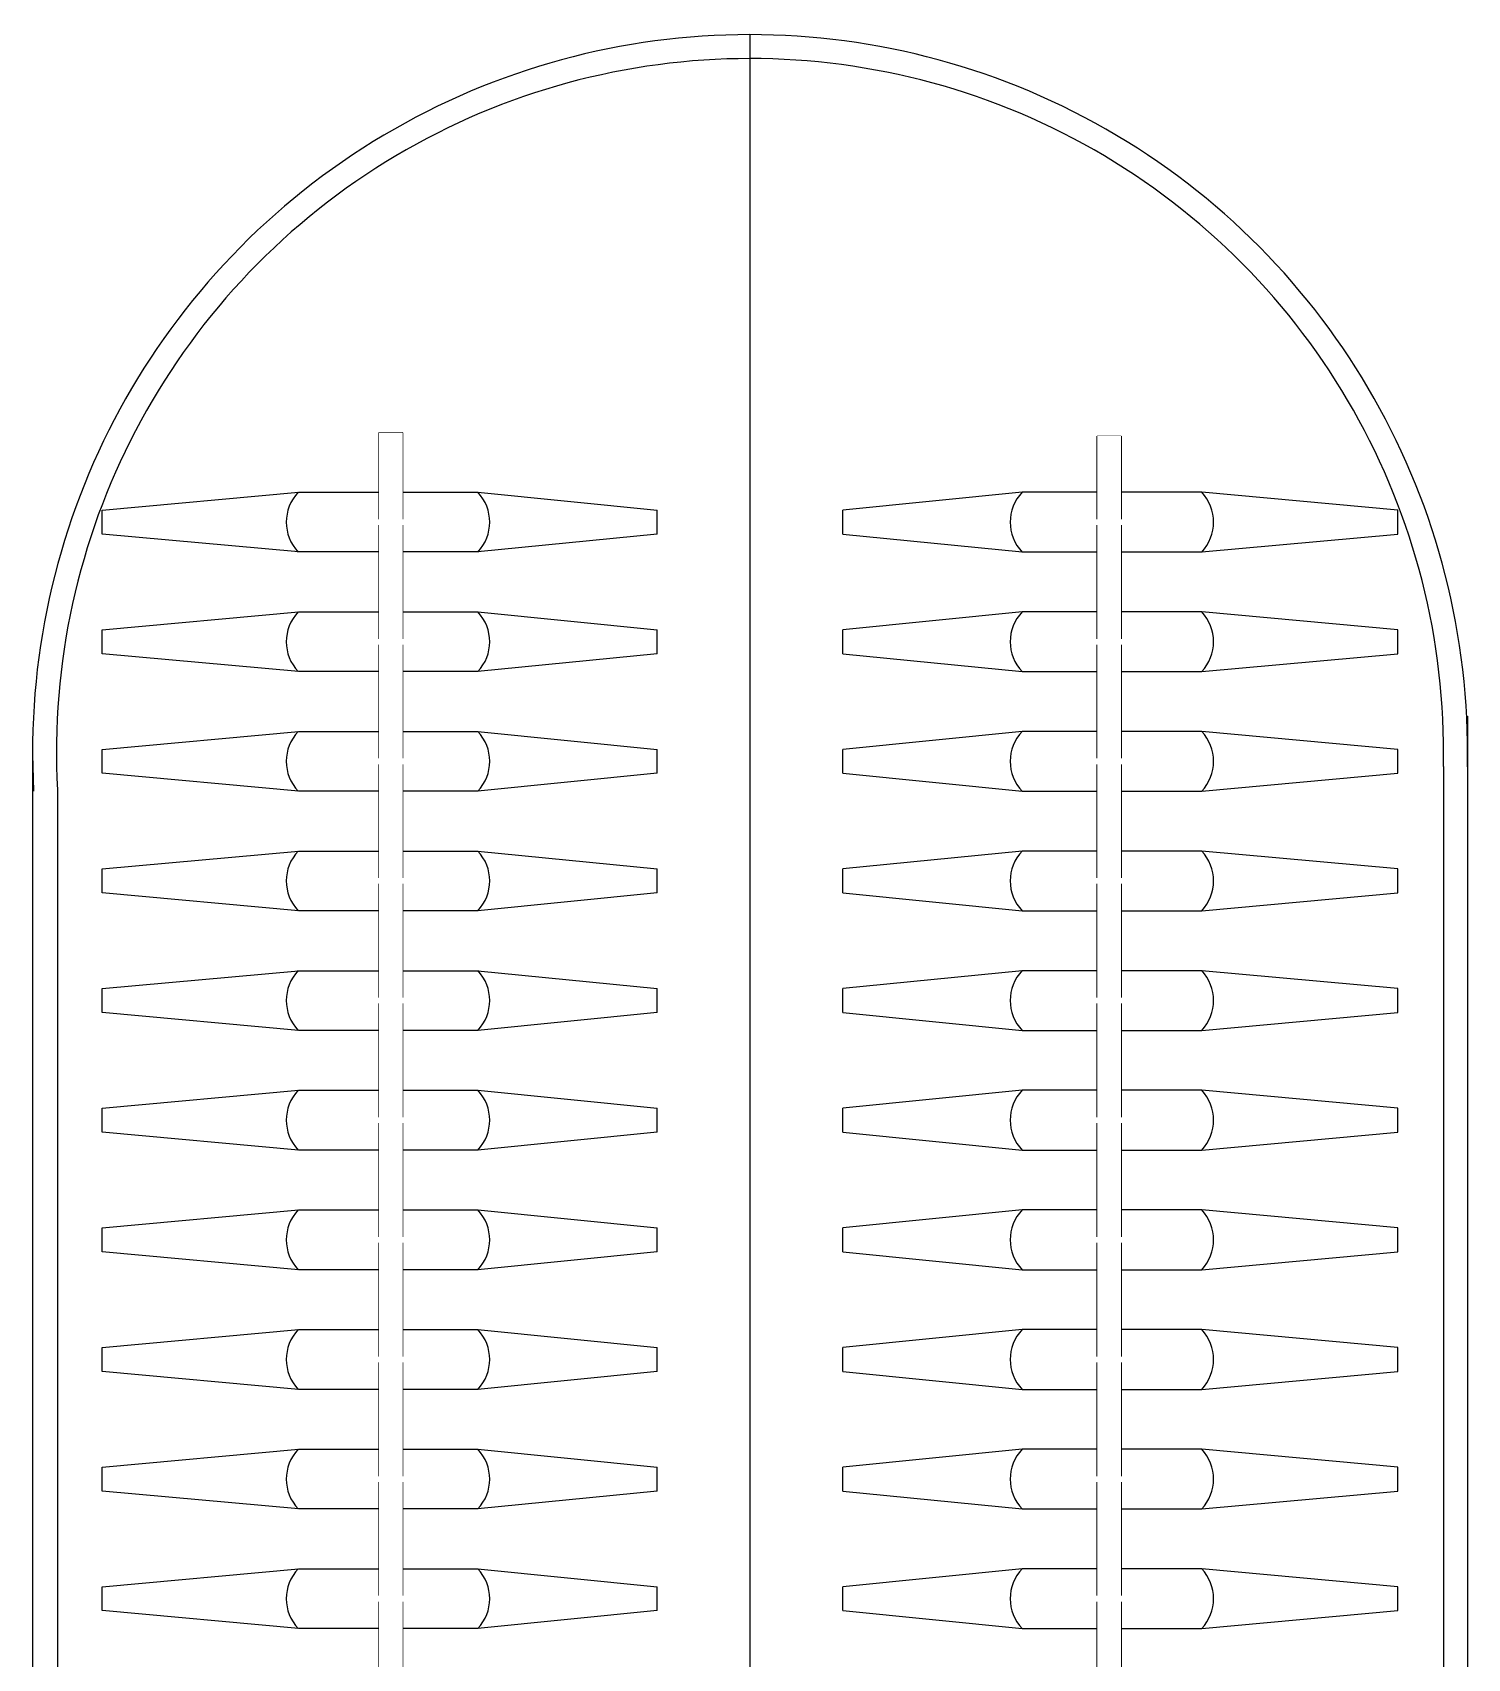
# Model space of a CAD drawing. Header units: millimetres. Extents: x -807114 to 42513, y -468455 to -61603.
# Drawn here: x 18580 to 19780, y -167737 to -166378 of the extents above; entities that cross this region are included whole.
import ezdxf

# ---------------------------------------------------------------- set-up
doc = ezdxf.new("R2010")
doc.units = ezdxf.units.MM
doc.header["$LTSCALE"] = 1000
doc.linetypes.add('DASH', pattern=[0.35, 0.25, -0.1])
doc.layers.add('建-轴', color=1, linetype='Continuous')

msp = doc.modelspace()

# ---------------------------------------------------------------- linework, layer by layer
at = {"color": 8, "ltscale": 750}
for p, q in [((19179.8, -168879.6), (19179.8, -166379.6)), ((19179.8, -168879.6), (19179.8, -166379.6)), ((19779.8, -166949.3), (19779.8, -168879.6)), ((18579.8, -166979.6), (18579.8, -168879.6)), ((19759.7, -166991.4), (19759.7, -168879.6)), ((18600.6, -167011), (18600.6, -168879.6)), ((19721.5, -167277.1), (19557.5, -167262.1)), ((19721.5, -167297.1), (19721.5, -167277.1)), ((19557.5, -167312.1), (19721.5, -167297.1)), ((19721.5, -167377.1), (19557.5, -167362.1))]:
    msp.add_line(p, q, dxfattribs=at)
at = {"color": 8}
for p, q in [((18638, -166777.1), (18802.1, -166762.1)), ((18952.1, -166762.1), (19102.1, -166777.1)), ((19407.5, -166762.1), (19257.5, -166777.1)), ((19721.5, -166777.1), (19557.5, -166762.1)), ((18638, -166797.1), (18638, -166777.1)), ((19102.1, -166797.1), (19102.1, -166777.1)), ((19257.5, -166797.1), (19257.5, -166777.1)), ((19721.5, -166797.1), (19721.5, -166777.1)), ((18802.1, -166812.1), (18638, -166797.1)), ((19102.1, -166797.1), (18952.1, -166812.1)), ((19257.5, -166797.1), (19407.5, -166812.1)), ((19557.5, -166812.1), (19721.5, -166797.1)), ((18638, -166877.1), (18802.1, -166862.1)), ((18952.1, -166862.1), (19102.1, -166877.1)), ((19407.5, -166862.1), (19257.5, -166877.1)), ((19721.5, -166877.1), (19557.5, -166862.1)), ((18638, -166897.1), (18638, -166877.1)), ((19102.1, -166897.1), (19102.1, -166877.1)), ((19257.5, -166897.1), (19257.5, -166877.1)), ((19721.5, -166897.1), (19721.5, -166877.1)), ((18802.1, -166912.1), (18638, -166897.1)), ((19102.1, -166897.1), (18952.1, -166912.1)), ((19257.5, -166897.1), (19407.5, -166912.1)), ((19557.5, -166912.1), (19721.5, -166897.1)), ((18638, -166977.1), (18802.1, -166962.1)), ((18952.1, -166962.1), (19102.1, -166977.1)), ((19407.5, -166962.1), (19257.5, -166977.1)), ((19721.5, -166977.1), (19557.5, -166962.1)), ((18638, -166997.1), (18638, -166977.1)), ((19102.1, -166997.1), (19102.1, -166977.1)), ((19257.5, -166997.1), (19257.5, -166977.1)), ((19721.5, -166997.1), (19721.5, -166977.1)), ((18802.1, -167012.1), (18638, -166997.1)), ((19102.1, -166997.1), (18952.1, -167012.1)), ((19257.5, -166997.1), (19407.5, -167012.1)), ((19557.5, -167012.1), (19721.5, -166997.1)), ((18638, -167077.1), (18802.1, -167062.1)), ((18952.1, -167062.1), (19102.1, -167077.1)), ((19407.5, -167062.1), (19257.5, -167077.1)), ((19721.5, -167077.1), (19557.5, -167062.1)), ((18638, -167097.1), (18638, -167077.1)), ((19102.1, -167097.1), (19102.1, -167077.1)), ((19257.5, -167097.1), (19257.5, -167077.1)), ((19721.5, -167097.1), (19721.5, -167077.1)), ((18802.1, -167112.1), (18638, -167097.1)), ((19102.1, -167097.1), (18952.1, -167112.1)), ((19257.5, -167097.1), (19407.5, -167112.1)), ((19557.5, -167112.1), (19721.5, -167097.1)), ((18638, -167177.1), (18802.1, -167162.1)), ((18952.1, -167162.1), (19102.1, -167177.1)), ((19407.5, -167162.1), (19257.5, -167177.1)), ((19721.5, -167177.1), (19557.5, -167162.1)), ((18638, -167197.1), (18638, -167177.1)), ((19102.1, -167197.1), (19102.1, -167177.1)), ((19257.5, -167197.1), (19257.5, -167177.1)), ((19721.5, -167197.1), (19721.5, -167177.1)), ((18802.1, -167212.1), (18638, -167197.1)), ((19102.1, -167197.1), (18952.1, -167212.1)), ((19257.5, -167197.1), (19407.5, -167212.1)), ((19557.5, -167212.1), (19721.5, -167197.1)), ((18638, -167277.1), (18802.1, -167262.1)), ((18952.1, -167262.1), (19102.1, -167277.1)), ((19407.5, -167262.1), (19257.5, -167277.1)), ((18638, -167297.1), (18638, -167277.1)), ((19102.1, -167297.1), (19102.1, -167277.1)), ((19257.5, -167297.1), (19257.5, -167277.1)), ((18802.1, -167312.1), (18638, -167297.1)), ((19102.1, -167297.1), (18952.1, -167312.1)), ((19257.5, -167297.1), (19407.5, -167312.1)), ((18638, -167377.1), (18802.1, -167362.1)), ((18952.1, -167362.1), (19102.1, -167377.1)), ((19407.5, -167362.1), (19257.5, -167377.1)), ((18638, -167397.1), (18638, -167377.1)), ((19102.1, -167397.1), (19102.1, -167377.1)), ((19257.5, -167397.1), (19257.5, -167377.1)), ((19721.5, -167397.1), (19721.5, -167377.1)), ((18802.1, -167412.1), (18638, -167397.1)), ((19102.1, -167397.1), (18952.1, -167412.1)), ((19257.5, -167397.1), (19407.5, -167412.1)), ((19557.5, -167412.1), (19721.5, -167397.1)), ((18638, -167477.1), (18802.1, -167462.1)), ((18952.1, -167462.1), (19102.1, -167477.1)), ((19407.5, -167462.1), (19257.5, -167477.1)), ((19721.5, -167477.1), (19557.5, -167462.1)), ((18638, -167497.1), (18638, -167477.1)), ((19102.1, -167497.1), (19102.1, -167477.1)), ((19257.5, -167497.1), (19257.5, -167477.1)), ((19721.5, -167497.1), (19721.5, -167477.1)), ((18802.1, -167512.1), (18638, -167497.1)), ((19102.1, -167497.1), (18952.1, -167512.1)), ((19257.5, -167497.1), (19407.5, -167512.1)), ((19557.5, -167512.1), (19721.5, -167497.1)), ((18638, -167577.1), (18802.1, -167562.1)), ((18952.1, -167562.1), (19102.1, -167577.1)), ((19407.5, -167562.1), (19257.5, -167577.1)), ((19721.5, -167577.1), (19557.5, -167562.1)), ((18638, -167597.1), (18638, -167577.1)), ((19102.1, -167597.1), (19102.1, -167577.1)), ((19257.5, -167597.1), (19257.5, -167577.1)), ((19721.5, -167597.1), (19721.5, -167577.1)), ((18802.1, -167612.1), (18638, -167597.1)), ((19102.1, -167597.1), (18952.1, -167612.1)), ((19257.5, -167597.1), (19407.5, -167612.1)), ((19557.5, -167612.1), (19721.5, -167597.1)), ((18638, -167677.1), (18802.1, -167662.1)), ((18952.1, -167662.1), (19102.1, -167677.1)), ((19407.5, -167662.1), (19257.5, -167677.1)), ((19721.5, -167677.1), (19557.5, -167662.1)), ((18638, -167697.1), (18638, -167677.1)), ((19102.1, -167697.1), (19102.1, -167677.1)), ((19257.5, -167697.1), (19257.5, -167677.1)), ((19721.5, -167697.1), (19721.5, -167677.1)), ((18802.1, -167712.1), (18638, -167697.1)), ((19102.1, -167697.1), (18952.1, -167712.1)), ((19257.5, -167697.1), (19407.5, -167712.1)), ((19557.5, -167712.1), (19721.5, -167697.1))]:
    msp.add_line(p, q, dxfattribs=at)
at = {"color": 8, "ltscale": 750}
for points in [[(18889.4, -168834.6), (18889.4, -166712.4), (18869.4, -166712.4), (18869.4, -168834.6)], [(19470.1, -168834.6), (19470.1, -166715.2), (19490.1, -166715.2), (19490.1, -168834.6)]]:
    msp.add_lwpolyline(points, close=True, dxfattribs=at)
at = {"color": 250}
for centre, start, end in [((18828.3, -166787.1), 136.3972, 223.6028), ((18925.8, -166787.1), 316.3972, 43.6028), ((19433.7, -166787.1), 136.3972, 223.6028), ((19531.2, -166787.1), 316.3972, 43.6028), ((18828.3, -166887.1), 136.3972, 223.6028), ((18925.8, -166887.1), 316.3972, 43.6028), ((19433.7, -166887.1), 136.3972, 223.6028), ((19531.2, -166887.1), 316.3972, 43.6028), ((18828.3, -166987.1), 136.3972, 223.6028), ((18925.8, -166987.1), 316.3972, 43.6028), ((19433.7, -166987.1), 136.3972, 223.6028), ((19531.2, -166987.1), 316.3972, 43.6028), ((18828.3, -167087.1), 136.3972, 223.6028), ((18925.8, -167087.1), 316.3972, 43.6028), ((19433.7, -167087.1), 136.3972, 223.6028), ((19531.2, -167087.1), 316.3972, 43.6028), ((18828.3, -167187.1), 136.3972, 223.6028), ((18925.8, -167187.1), 316.3972, 43.6028), ((19433.7, -167187.1), 136.3972, 223.6028), ((19531.2, -167187.1), 316.3972, 43.6028), ((18828.3, -167287.1), 136.3972, 223.6028), ((18925.8, -167287.1), 316.3972, 43.6028), ((19433.7, -167287.1), 136.3972, 223.6028), ((19531.2, -167287.1), 316.3972, 43.6028), ((18828.3, -167387.1), 136.3972, 223.6028), ((18925.8, -167387.1), 316.3972, 43.6028), ((19433.7, -167387.1), 136.3972, 223.6028), ((19531.2, -167387.1), 316.3972, 43.6028), ((18828.3, -167487.1), 136.3972, 223.6028), ((18925.8, -167487.1), 316.3972, 43.6028), ((19433.7, -167487.1), 136.3972, 223.6028), ((19531.2, -167487.1), 316.3972, 43.6028), ((18828.3, -167587.1), 136.3972, 223.6028), ((18925.8, -167587.1), 316.3972, 43.6028), ((19433.7, -167587.1), 136.3972, 223.6028), ((19531.2, -167587.1), 316.3972, 43.6028), ((18828.3, -167687.1), 136.3972, 223.6028), ((18925.8, -167687.1), 316.3972, 43.6028), ((19433.7, -167687.1), 136.3972, 223.6028), ((19531.2, -167687.1), 316.3972, 43.6028)]:
    msp.add_arc(centre, 36.3, start, end, dxfattribs=at)
at = {"layer": '建-轴', "linetype": 'DASH'}
msp.add_line((19179.8, -178919.6), (19179.8, -164359.6), dxfattribs=at)

# ---------------------------------------------------------------- next in the draw order: wipeouts: each hides what was drawn before it
at = {"color": 8, "ltscale": 750}
for points in [[(18889.4, -168834.6), (18889.4, -166712.4), (18869.4, -166712.4), (18869.4, -168834.6)], [(19470.1, -168834.6), (19470.1, -166715.2), (19490.1, -166715.2), (19490.1, -168834.6)]]:
    msp.add_wipeout(points, dxfattribs=at)

# ---------------------------------------------------------------- next in the draw order: linework, layer by layer
at = {"color": 8}
for p, q in [((18802.1, -166762.1), (18869.4, -166762.1)), ((18889.4, -166762.1), (18952.1, -166762.1)), ((19470.1, -166762.1), (19407.5, -166762.1)), ((19557.5, -166762.1), (19490.1, -166762.1)), ((18869.4, -166812.1), (18802.1, -166812.1)), ((18952.1, -166812.1), (18889.4, -166812.1)), ((19407.5, -166812.1), (19470.1, -166812.1)), ((19490.1, -166812.1), (19557.5, -166812.1)), ((18802.1, -166862.1), (18869.4, -166862.1)), ((18889.4, -166862.1), (18952.1, -166862.1)), ((19470.1, -166862.1), (19407.5, -166862.1)), ((19557.5, -166862.1), (19490.1, -166862.1)), ((18869.4, -166912.1), (18802.1, -166912.1)), ((18952.1, -166912.1), (18889.4, -166912.1)), ((19407.5, -166912.1), (19470.1, -166912.1)), ((19490.1, -166912.1), (19557.5, -166912.1)), ((18802.1, -166962.1), (18869.4, -166962.1)), ((18889.4, -166962.1), (18952.1, -166962.1)), ((19470.1, -166962.1), (19407.5, -166962.1)), ((19557.5, -166962.1), (19490.1, -166962.1)), ((18869.4, -167012.1), (18802.1, -167012.1)), ((18952.1, -167012.1), (18889.4, -167012.1)), ((19407.5, -167012.1), (19470.1, -167012.1)), ((19490.1, -167012.1), (19557.5, -167012.1)), ((18802.1, -167062.1), (18869.4, -167062.1)), ((18889.4, -167062.1), (18952.1, -167062.1)), ((19470.1, -167062.1), (19407.5, -167062.1)), ((19557.5, -167062.1), (19490.1, -167062.1)), ((18869.4, -167112.1), (18802.1, -167112.1)), ((18952.1, -167112.1), (18889.4, -167112.1)), ((19407.5, -167112.1), (19470.1, -167112.1)), ((19490.1, -167112.1), (19557.5, -167112.1)), ((18802.1, -167162.1), (18869.4, -167162.1)), ((18889.4, -167162.1), (18952.1, -167162.1)), ((19470.1, -167162.1), (19407.5, -167162.1)), ((19557.5, -167162.1), (19490.1, -167162.1)), ((18869.4, -167212.1), (18802.1, -167212.1)), ((18952.1, -167212.1), (18889.4, -167212.1)), ((19407.5, -167212.1), (19470.1, -167212.1)), ((19490.1, -167212.1), (19557.5, -167212.1)), ((18802.1, -167262.1), (18869.4, -167262.1)), ((18889.4, -167262.1), (18952.1, -167262.1)), ((19470.1, -167262.1), (19407.5, -167262.1)), ((19557.5, -167262.1), (19490.1, -167262.1)), ((18869.4, -167312.1), (18802.1, -167312.1)), ((18952.1, -167312.1), (18889.4, -167312.1)), ((19407.5, -167312.1), (19470.1, -167312.1)), ((19490.1, -167312.1), (19557.5, -167312.1)), ((18802.1, -167362.1), (18869.4, -167362.1)), ((18889.4, -167362.1), (18952.1, -167362.1)), ((19470.1, -167362.1), (19407.5, -167362.1)), ((19557.5, -167362.1), (19490.1, -167362.1)), ((18869.4, -167412.1), (18802.1, -167412.1)), ((18952.1, -167412.1), (18889.4, -167412.1)), ((19407.5, -167412.1), (19470.1, -167412.1)), ((19490.1, -167412.1), (19557.5, -167412.1)), ((18802.1, -167462.1), (18869.4, -167462.1)), ((18889.4, -167462.1), (18952.1, -167462.1)), ((19470.1, -167462.1), (19407.5, -167462.1)), ((19557.5, -167462.1), (19490.1, -167462.1)), ((18869.4, -167512.1), (18802.1, -167512.1)), ((18952.1, -167512.1), (18889.4, -167512.1)), ((19407.5, -167512.1), (19470.1, -167512.1)), ((19490.1, -167512.1), (19557.5, -167512.1)), ((18802.1, -167562.1), (18869.4, -167562.1)), ((18889.4, -167562.1), (18952.1, -167562.1)), ((19470.1, -167562.1), (19407.5, -167562.1)), ((19557.5, -167562.1), (19490.1, -167562.1)), ((18869.4, -167612.1), (18802.1, -167612.1)), ((18952.1, -167612.1), (18889.4, -167612.1)), ((19407.5, -167612.1), (19470.1, -167612.1)), ((19490.1, -167612.1), (19557.5, -167612.1)), ((18802.1, -167662.1), (18869.4, -167662.1)), ((18889.4, -167662.1), (18952.1, -167662.1)), ((19470.1, -167662.1), (19407.5, -167662.1)), ((19557.5, -167662.1), (19490.1, -167662.1)), ((18869.4, -167712.1), (18802.1, -167712.1)), ((18952.1, -167712.1), (18889.4, -167712.1)), ((19407.5, -167712.1), (19470.1, -167712.1)), ((19490.1, -167712.1), (19557.5, -167712.1))]:
    msp.add_line(p, q, dxfattribs=at)

# ---------------------------------------------------------------- next in the draw order: wipeouts: each hides what was drawn before it
at = {"color": 8, "ltscale": 750}
for points in [[(18889.6, -166789.5), (18893.1, -166789.5), (18893.8, -166789.3), (18894.1, -166789.1), (18894.4, -166788.9), (18894.7, -166788.5), (18894.9, -166788.2), (18895, -166787.9), (18895.1, -166787.5), (18895.2, -166787.2), (18895.1, -166786.9), (18895.1, -166786.5), (18895, -166786.2), (18894.9, -166785.9), (18894.7, -166785.7), (18894.5, -166785.4), (18894.3, -166785.2), (18894, -166785), (18893.6, -166784.8), (18893.3, -166784.7), (18893.2, -166784.7), (18865.7, -166784.7), (18865.5, -166784.7), (18865.4, -166784.7), (18865.2, -166784.8), (18865.1, -166784.9), (18864.9, -166785), (18864.8, -166785.1), (18864.6, -166785.2), (18864.5, -166785.3), (18864.3, -166785.5), (18864.2, -166785.6), (18864, -166785.9), (18863.9, -166786.2), (18863.8, -166786.3), (18863.8, -166786.5), (18863.7, -166786.6), (18863.7, -166786.9), (18863.7, -166787.2), (18863.7, -166787.3), (18863.7, -166787.5), (18863.8, -166787.7), (18863.8, -166787.8), (18863.9, -166788), (18863.9, -166788.1), (18864, -166788.3), (18864.1, -166788.4), (18864.2, -166788.6), (18864.3, -166788.7), (18864.4, -166788.8), (18864.5, -166788.9), (18864.6, -166789), (18864.8, -166789.1), (18865, -166789.2), (18865.1, -166789.3), (18865.2, -166789.3), (18865.4, -166789.4), (18865.5, -166789.5), (18865.7, -166789.5), (18865.9, -166789.5)], [(19470, -166789.5), (19466.5, -166789.5), (19465.8, -166789.3), (19465.5, -166789.1), (19465.2, -166788.9), (19464.9, -166788.5), (19464.7, -166788.2), (19464.5, -166787.9), (19464.4, -166787.5), (19464.4, -166787.2), (19464.4, -166786.9), (19464.5, -166786.5), (19464.5, -166786.2), (19464.7, -166785.9), (19464.9, -166785.7), (19465.1, -166785.4), (19465.2, -166785.2), (19465.6, -166785), (19465.9, -166784.8), (19466.3, -166784.7), (19466.4, -166784.7), (19493.9, -166784.7), (19494, -166784.7), (19494.1, -166784.7), (19494.4, -166784.8), (19494.5, -166784.9), (19494.6, -166785), (19494.8, -166785.1), (19495, -166785.2), (19495.1, -166785.3), (19495.2, -166785.5), (19495.4, -166785.6), (19495.5, -166785.9), (19495.6, -166786.2), (19495.7, -166786.3), (19495.8, -166786.5), (19495.8, -166786.6), (19495.8, -166786.9), (19495.8, -166787.2), (19495.8, -166787.3), (19495.8, -166787.5), (19495.8, -166787.7), (19495.7, -166787.8), (19495.7, -166788), (19495.6, -166788.1), (19495.5, -166788.3), (19495.4, -166788.4), (19495.4, -166788.6), (19495.3, -166788.7), (19495.2, -166788.8), (19495, -166788.9), (19494.9, -166789), (19494.8, -166789.1), (19494.6, -166789.2), (19494.5, -166789.3), (19494.4, -166789.3), (19494.2, -166789.4), (19494, -166789.5), (19493.8, -166789.5), (19493.6, -166789.5)], [(18889.6, -166889.5), (18893.1, -166889.5), (18893.8, -166889.3), (18894.1, -166889.1), (18894.4, -166888.9), (18894.7, -166888.5), (18894.9, -166888.2), (18895, -166887.9), (18895.1, -166887.5), (18895.2, -166887.2), (18895.1, -166886.9), (18895.1, -166886.5), (18895, -166886.2), (18894.9, -166885.9), (18894.7, -166885.7), (18894.5, -166885.4), (18894.3, -166885.2), (18894, -166885), (18893.6, -166884.8), (18893.3, -166884.7), (18893.2, -166884.7), (18865.7, -166884.7), (18865.5, -166884.7), (18865.4, -166884.7), (18865.2, -166884.8), (18865.1, -166884.9), (18864.9, -166885), (18864.8, -166885.1), (18864.6, -166885.2), (18864.5, -166885.3), (18864.3, -166885.5), (18864.2, -166885.6), (18864, -166885.9), (18863.9, -166886.2), (18863.8, -166886.3), (18863.8, -166886.5), (18863.7, -166886.6), (18863.7, -166886.9), (18863.7, -166887.2), (18863.7, -166887.3), (18863.7, -166887.5), (18863.8, -166887.7), (18863.8, -166887.8), (18863.9, -166888), (18863.9, -166888.1), (18864, -166888.3), (18864.1, -166888.4), (18864.2, -166888.6), (18864.3, -166888.7), (18864.4, -166888.8), (18864.5, -166888.9), (18864.6, -166889), (18864.8, -166889.1), (18865, -166889.2), (18865.1, -166889.3), (18865.2, -166889.3), (18865.4, -166889.4), (18865.5, -166889.5), (18865.7, -166889.5), (18865.9, -166889.5)], [(19470, -166889.5), (19466.5, -166889.5), (19465.8, -166889.3), (19465.5, -166889.1), (19465.2, -166888.9), (19464.9, -166888.5), (19464.7, -166888.2), (19464.5, -166887.9), (19464.4, -166887.5), (19464.4, -166887.2), (19464.4, -166886.9), (19464.5, -166886.5), (19464.5, -166886.2), (19464.7, -166885.9), (19464.9, -166885.7), (19465.1, -166885.4), (19465.2, -166885.2), (19465.6, -166885), (19465.9, -166884.8), (19466.3, -166884.7), (19466.4, -166884.7), (19493.9, -166884.7), (19494, -166884.7), (19494.1, -166884.7), (19494.4, -166884.8), (19494.5, -166884.9), (19494.6, -166885), (19494.8, -166885.1), (19495, -166885.2), (19495.1, -166885.3), (19495.2, -166885.5), (19495.4, -166885.6), (19495.5, -166885.9), (19495.6, -166886.2), (19495.7, -166886.3), (19495.8, -166886.5), (19495.8, -166886.6), (19495.8, -166886.9), (19495.8, -166887.2), (19495.8, -166887.3), (19495.8, -166887.5), (19495.8, -166887.7), (19495.7, -166887.8), (19495.7, -166888), (19495.6, -166888.1), (19495.5, -166888.3), (19495.4, -166888.4), (19495.4, -166888.6), (19495.3, -166888.7), (19495.2, -166888.8), (19495, -166888.9), (19494.9, -166889), (19494.8, -166889.1), (19494.6, -166889.2), (19494.5, -166889.3), (19494.4, -166889.3), (19494.2, -166889.4), (19494, -166889.5), (19493.8, -166889.5), (19493.6, -166889.5)], [(18889.6, -166989.5), (18893.1, -166989.5), (18893.8, -166989.3), (18894.1, -166989.1), (18894.4, -166988.9), (18894.7, -166988.5), (18894.9, -166988.2), (18895, -166987.9), (18895.1, -166987.5), (18895.2, -166987.2), (18895.1, -166986.9), (18895.1, -166986.5), (18895, -166986.2), (18894.9, -166985.9), (18894.7, -166985.7), (18894.5, -166985.4), (18894.3, -166985.2), (18894, -166985), (18893.6, -166984.8), (18893.3, -166984.7), (18893.2, -166984.7), (18865.7, -166984.7), (18865.5, -166984.7), (18865.4, -166984.7), (18865.2, -166984.8), (18865.1, -166984.9), (18864.9, -166985), (18864.8, -166985.1), (18864.6, -166985.2), (18864.5, -166985.3), (18864.3, -166985.5), (18864.2, -166985.6), (18864, -166985.9), (18863.9, -166986.2), (18863.8, -166986.3), (18863.8, -166986.5), (18863.7, -166986.6), (18863.7, -166986.9), (18863.7, -166987.2), (18863.7, -166987.3), (18863.7, -166987.5), (18863.8, -166987.7), (18863.8, -166987.8), (18863.9, -166988), (18863.9, -166988.1), (18864, -166988.3), (18864.1, -166988.4), (18864.2, -166988.6), (18864.3, -166988.7), (18864.4, -166988.8), (18864.5, -166988.9), (18864.6, -166989), (18864.8, -166989.1), (18865, -166989.2), (18865.1, -166989.3), (18865.2, -166989.3), (18865.4, -166989.4), (18865.5, -166989.5), (18865.7, -166989.5), (18865.9, -166989.5)], [(19470, -166989.5), (19466.5, -166989.5), (19465.8, -166989.3), (19465.5, -166989.1), (19465.2, -166988.9), (19464.9, -166988.5), (19464.7, -166988.2), (19464.5, -166987.9), (19464.4, -166987.5), (19464.4, -166987.2), (19464.4, -166986.9), (19464.5, -166986.5), (19464.5, -166986.2), (19464.7, -166985.9), (19464.9, -166985.7), (19465.1, -166985.4), (19465.2, -166985.2), (19465.6, -166985), (19465.9, -166984.8), (19466.3, -166984.7), (19466.4, -166984.7), (19493.9, -166984.7), (19494, -166984.7), (19494.1, -166984.7), (19494.4, -166984.8), (19494.5, -166984.9), (19494.6, -166985), (19494.8, -166985.1), (19495, -166985.2), (19495.1, -166985.3), (19495.2, -166985.5), (19495.4, -166985.6), (19495.5, -166985.9), (19495.6, -166986.2), (19495.7, -166986.3), (19495.8, -166986.5), (19495.8, -166986.6), (19495.8, -166986.9), (19495.8, -166987.2), (19495.8, -166987.3), (19495.8, -166987.5), (19495.8, -166987.7), (19495.7, -166987.8), (19495.7, -166988), (19495.6, -166988.1), (19495.5, -166988.3), (19495.4, -166988.4), (19495.4, -166988.6), (19495.3, -166988.7), (19495.2, -166988.8), (19495, -166988.9), (19494.9, -166989), (19494.8, -166989.1), (19494.6, -166989.2), (19494.5, -166989.3), (19494.4, -166989.3), (19494.2, -166989.4), (19494, -166989.5), (19493.8, -166989.5), (19493.6, -166989.5)], [(18889.6, -167089.5), (18893.1, -167089.5), (18893.8, -167089.3), (18894.1, -167089.1), (18894.4, -167088.9), (18894.7, -167088.5), (18894.9, -167088.2), (18895, -167087.9), (18895.1, -167087.5), (18895.2, -167087.2), (18895.1, -167086.9), (18895.1, -167086.5), (18895, -167086.2), (18894.9, -167085.9), (18894.7, -167085.7), (18894.5, -167085.4), (18894.3, -167085.2), (18894, -167085), (18893.6, -167084.8), (18893.3, -167084.7), (18893.2, -167084.7), (18865.7, -167084.7), (18865.5, -167084.7), (18865.4, -167084.7), (18865.2, -167084.8), (18865.1, -167084.9), (18864.9, -167085), (18864.8, -167085.1), (18864.6, -167085.2), (18864.5, -167085.3), (18864.3, -167085.5), (18864.2, -167085.6), (18864, -167085.9), (18863.9, -167086.2), (18863.8, -167086.3), (18863.8, -167086.5), (18863.7, -167086.6), (18863.7, -167086.9), (18863.7, -167087.2), (18863.7, -167087.3), (18863.7, -167087.5), (18863.8, -167087.7), (18863.8, -167087.8), (18863.9, -167088), (18863.9, -167088.1), (18864, -167088.3), (18864.1, -167088.4), (18864.2, -167088.6), (18864.3, -167088.7), (18864.4, -167088.8), (18864.5, -167088.9), (18864.6, -167089), (18864.8, -167089.1), (18865, -167089.2), (18865.1, -167089.3), (18865.2, -167089.3), (18865.4, -167089.4), (18865.5, -167089.5), (18865.7, -167089.5), (18865.9, -167089.5)], [(19470, -167089.5), (19466.5, -167089.5), (19465.8, -167089.3), (19465.5, -167089.1), (19465.2, -167088.9), (19464.9, -167088.5), (19464.7, -167088.2), (19464.5, -167087.9), (19464.4, -167087.5), (19464.4, -167087.2), (19464.4, -167086.9), (19464.5, -167086.5), (19464.5, -167086.2), (19464.7, -167085.9), (19464.9, -167085.7), (19465.1, -167085.4), (19465.2, -167085.2), (19465.6, -167085), (19465.9, -167084.8), (19466.3, -167084.7), (19466.4, -167084.7), (19493.9, -167084.7), (19494, -167084.7), (19494.1, -167084.7), (19494.4, -167084.8), (19494.5, -167084.9), (19494.6, -167085), (19494.8, -167085.1), (19495, -167085.2), (19495.1, -167085.3), (19495.2, -167085.5), (19495.4, -167085.6), (19495.5, -167085.9), (19495.6, -167086.2), (19495.7, -167086.3), (19495.8, -167086.5), (19495.8, -167086.6), (19495.8, -167086.9), (19495.8, -167087.2), (19495.8, -167087.3), (19495.8, -167087.5), (19495.8, -167087.7), (19495.7, -167087.8), (19495.7, -167088), (19495.6, -167088.1), (19495.5, -167088.3), (19495.4, -167088.4), (19495.4, -167088.6), (19495.3, -167088.7), (19495.2, -167088.8), (19495, -167088.9), (19494.9, -167089), (19494.8, -167089.1), (19494.6, -167089.2), (19494.5, -167089.3), (19494.4, -167089.3), (19494.2, -167089.4), (19494, -167089.5), (19493.8, -167089.5), (19493.6, -167089.5)], [(18889.6, -167189.5), (18893.1, -167189.5), (18893.8, -167189.3), (18894.1, -167189.1), (18894.4, -167188.9), (18894.7, -167188.5), (18894.9, -167188.2), (18895, -167187.9), (18895.1, -167187.5), (18895.2, -167187.2), (18895.1, -167186.9), (18895.1, -167186.5), (18895, -167186.2), (18894.9, -167185.9), (18894.7, -167185.7), (18894.5, -167185.4), (18894.3, -167185.2), (18894, -167185), (18893.6, -167184.8), (18893.3, -167184.7), (18893.2, -167184.7), (18865.7, -167184.7), (18865.5, -167184.7), (18865.4, -167184.7), (18865.2, -167184.8), (18865.1, -167184.9), (18864.9, -167185), (18864.8, -167185.1), (18864.6, -167185.2), (18864.5, -167185.3), (18864.3, -167185.5), (18864.2, -167185.6), (18864, -167185.9), (18863.9, -167186.2), (18863.8, -167186.3), (18863.8, -167186.5), (18863.7, -167186.6), (18863.7, -167186.9), (18863.7, -167187.2), (18863.7, -167187.3), (18863.7, -167187.5), (18863.8, -167187.7), (18863.8, -167187.8), (18863.9, -167188), (18863.9, -167188.1), (18864, -167188.3), (18864.1, -167188.4), (18864.2, -167188.6), (18864.3, -167188.7), (18864.4, -167188.8), (18864.5, -167188.9), (18864.6, -167189), (18864.8, -167189.1), (18865, -167189.2), (18865.1, -167189.3), (18865.2, -167189.3), (18865.4, -167189.4), (18865.5, -167189.5), (18865.7, -167189.5), (18865.9, -167189.5)], [(19470, -167189.5), (19466.5, -167189.5), (19465.8, -167189.3), (19465.5, -167189.1), (19465.2, -167188.9), (19464.9, -167188.5), (19464.7, -167188.2), (19464.5, -167187.9), (19464.4, -167187.5), (19464.4, -167187.2), (19464.4, -167186.9), (19464.5, -167186.5), (19464.5, -167186.2), (19464.7, -167185.9), (19464.9, -167185.7), (19465.1, -167185.4), (19465.2, -167185.2), (19465.6, -167185), (19465.9, -167184.8), (19466.3, -167184.7), (19466.4, -167184.7), (19493.9, -167184.7), (19494, -167184.7), (19494.1, -167184.7), (19494.4, -167184.8), (19494.5, -167184.9), (19494.6, -167185), (19494.8, -167185.1), (19495, -167185.2), (19495.1, -167185.3), (19495.2, -167185.5), (19495.4, -167185.6), (19495.5, -167185.9), (19495.6, -167186.2), (19495.7, -167186.3), (19495.8, -167186.5), (19495.8, -167186.6), (19495.8, -167186.9), (19495.8, -167187.2), (19495.8, -167187.3), (19495.8, -167187.5), (19495.8, -167187.7), (19495.7, -167187.8), (19495.7, -167188), (19495.6, -167188.1), (19495.5, -167188.3), (19495.4, -167188.4), (19495.4, -167188.6), (19495.3, -167188.7), (19495.2, -167188.8), (19495, -167188.9), (19494.9, -167189), (19494.8, -167189.1), (19494.6, -167189.2), (19494.5, -167189.3), (19494.4, -167189.3), (19494.2, -167189.4), (19494, -167189.5), (19493.8, -167189.5), (19493.6, -167189.5)], [(18889.6, -167289.5), (18893.1, -167289.5), (18893.8, -167289.3), (18894.1, -167289.1), (18894.4, -167288.9), (18894.7, -167288.5), (18894.9, -167288.2), (18895, -167287.9), (18895.1, -167287.5), (18895.2, -167287.2), (18895.1, -167286.9), (18895.1, -167286.5), (18895, -167286.2), (18894.9, -167285.9), (18894.7, -167285.7), (18894.5, -167285.4), (18894.3, -167285.2), (18894, -167285), (18893.6, -167284.8), (18893.3, -167284.7), (18893.2, -167284.7), (18865.7, -167284.7), (18865.5, -167284.7), (18865.4, -167284.7), (18865.2, -167284.8), (18865.1, -167284.9), (18864.9, -167285), (18864.8, -167285.1), (18864.6, -167285.2), (18864.5, -167285.3), (18864.3, -167285.5), (18864.2, -167285.6), (18864, -167285.9), (18863.9, -167286.2), (18863.8, -167286.3), (18863.8, -167286.5), (18863.7, -167286.6), (18863.7, -167286.9), (18863.7, -167287.2), (18863.7, -167287.3), (18863.7, -167287.5), (18863.8, -167287.7), (18863.8, -167287.8), (18863.9, -167288), (18863.9, -167288.1), (18864, -167288.3), (18864.1, -167288.4), (18864.2, -167288.6), (18864.3, -167288.7), (18864.4, -167288.8), (18864.5, -167288.9), (18864.6, -167289), (18864.8, -167289.1), (18865, -167289.2), (18865.1, -167289.3), (18865.2, -167289.3), (18865.4, -167289.4), (18865.5, -167289.5), (18865.7, -167289.5), (18865.9, -167289.5)], [(19470, -167289.5), (19466.5, -167289.5), (19465.8, -167289.3), (19465.5, -167289.1), (19465.2, -167288.9), (19464.9, -167288.5), (19464.7, -167288.2), (19464.5, -167287.9), (19464.4, -167287.5), (19464.4, -167287.2), (19464.4, -167286.9), (19464.5, -167286.5), (19464.5, -167286.2), (19464.7, -167285.9), (19464.9, -167285.7), (19465.1, -167285.4), (19465.2, -167285.2), (19465.6, -167285), (19465.9, -167284.8), (19466.3, -167284.7), (19466.4, -167284.7), (19493.9, -167284.7), (19494, -167284.7), (19494.1, -167284.7), (19494.4, -167284.8), (19494.5, -167284.9), (19494.6, -167285), (19494.8, -167285.1), (19495, -167285.2), (19495.1, -167285.3), (19495.2, -167285.5), (19495.4, -167285.6), (19495.5, -167285.9), (19495.6, -167286.2), (19495.7, -167286.3), (19495.8, -167286.5), (19495.8, -167286.6), (19495.8, -167286.9), (19495.8, -167287.2), (19495.8, -167287.3), (19495.8, -167287.5), (19495.8, -167287.7), (19495.7, -167287.8), (19495.7, -167288), (19495.6, -167288.1), (19495.5, -167288.3), (19495.4, -167288.4), (19495.4, -167288.6), (19495.3, -167288.7), (19495.2, -167288.8), (19495, -167288.9), (19494.9, -167289), (19494.8, -167289.1), (19494.6, -167289.2), (19494.5, -167289.3), (19494.4, -167289.3), (19494.2, -167289.4), (19494, -167289.5), (19493.8, -167289.5), (19493.6, -167289.5)], [(18889.6, -167389.5), (18893.1, -167389.5), (18893.8, -167389.3), (18894.1, -167389.1), (18894.4, -167388.9), (18894.7, -167388.5), (18894.9, -167388.2), (18895, -167387.9), (18895.1, -167387.5), (18895.2, -167387.2), (18895.1, -167386.9), (18895.1, -167386.5), (18895, -167386.2), (18894.9, -167385.9), (18894.7, -167385.7), (18894.5, -167385.4), (18894.3, -167385.2), (18894, -167385), (18893.6, -167384.8), (18893.3, -167384.7), (18893.2, -167384.7), (18865.7, -167384.7), (18865.5, -167384.7), (18865.4, -167384.7), (18865.2, -167384.8), (18865.1, -167384.9), (18864.9, -167385), (18864.8, -167385.1), (18864.6, -167385.2), (18864.5, -167385.3), (18864.3, -167385.5), (18864.2, -167385.6), (18864, -167385.9), (18863.9, -167386.2), (18863.8, -167386.3), (18863.8, -167386.5), (18863.7, -167386.6), (18863.7, -167386.9), (18863.7, -167387.2), (18863.7, -167387.3), (18863.7, -167387.5), (18863.8, -167387.7), (18863.8, -167387.8), (18863.9, -167388), (18863.9, -167388.1), (18864, -167388.3), (18864.1, -167388.4), (18864.2, -167388.6), (18864.3, -167388.7), (18864.4, -167388.8), (18864.5, -167388.9), (18864.6, -167389), (18864.8, -167389.1), (18865, -167389.2), (18865.1, -167389.3), (18865.2, -167389.3), (18865.4, -167389.4), (18865.5, -167389.5), (18865.7, -167389.5), (18865.9, -167389.5)], [(19470, -167389.5), (19466.5, -167389.5), (19465.8, -167389.3), (19465.5, -167389.1), (19465.2, -167388.9), (19464.9, -167388.5), (19464.7, -167388.2), (19464.5, -167387.9), (19464.4, -167387.5), (19464.4, -167387.2), (19464.4, -167386.9), (19464.5, -167386.5), (19464.5, -167386.2), (19464.7, -167385.9), (19464.9, -167385.7), (19465.1, -167385.4), (19465.2, -167385.2), (19465.6, -167385), (19465.9, -167384.8), (19466.3, -167384.7), (19466.4, -167384.7), (19493.9, -167384.7), (19494, -167384.7), (19494.1, -167384.7), (19494.4, -167384.8), (19494.5, -167384.9), (19494.6, -167385), (19494.8, -167385.1), (19495, -167385.2), (19495.1, -167385.3), (19495.2, -167385.5), (19495.4, -167385.6), (19495.5, -167385.9), (19495.6, -167386.2), (19495.7, -167386.3), (19495.8, -167386.5), (19495.8, -167386.6), (19495.8, -167386.9), (19495.8, -167387.2), (19495.8, -167387.3), (19495.8, -167387.5), (19495.8, -167387.7), (19495.7, -167387.8), (19495.7, -167388), (19495.6, -167388.1), (19495.5, -167388.3), (19495.4, -167388.4), (19495.4, -167388.6), (19495.3, -167388.7), (19495.2, -167388.8), (19495, -167388.9), (19494.9, -167389), (19494.8, -167389.1), (19494.6, -167389.2), (19494.5, -167389.3), (19494.4, -167389.3), (19494.2, -167389.4), (19494, -167389.5), (19493.8, -167389.5), (19493.6, -167389.5)], [(18889.6, -167489.5), (18893.1, -167489.5), (18893.8, -167489.3), (18894.1, -167489.1), (18894.4, -167488.9), (18894.7, -167488.5), (18894.9, -167488.2), (18895, -167487.9), (18895.1, -167487.5), (18895.2, -167487.2), (18895.1, -167486.9), (18895.1, -167486.5), (18895, -167486.2), (18894.9, -167485.9), (18894.7, -167485.7), (18894.5, -167485.4), (18894.3, -167485.2), (18894, -167485), (18893.6, -167484.8), (18893.3, -167484.7), (18893.2, -167484.7), (18865.7, -167484.7), (18865.5, -167484.7), (18865.4, -167484.7), (18865.2, -167484.8), (18865.1, -167484.9), (18864.9, -167485), (18864.8, -167485.1), (18864.6, -167485.2), (18864.5, -167485.3), (18864.3, -167485.5), (18864.2, -167485.6), (18864, -167485.9), (18863.9, -167486.2), (18863.8, -167486.3), (18863.8, -167486.5), (18863.7, -167486.6), (18863.7, -167486.9), (18863.7, -167487.2), (18863.7, -167487.3), (18863.7, -167487.5), (18863.8, -167487.7), (18863.8, -167487.8), (18863.9, -167488), (18863.9, -167488.1), (18864, -167488.3), (18864.1, -167488.4), (18864.2, -167488.6), (18864.3, -167488.7), (18864.4, -167488.8), (18864.5, -167488.9), (18864.6, -167489), (18864.8, -167489.1), (18865, -167489.2), (18865.1, -167489.3), (18865.2, -167489.3), (18865.4, -167489.4), (18865.5, -167489.5), (18865.7, -167489.5), (18865.9, -167489.5)], [(19470, -167489.5), (19466.5, -167489.5), (19465.8, -167489.3), (19465.5, -167489.1), (19465.2, -167488.9), (19464.9, -167488.5), (19464.7, -167488.2), (19464.5, -167487.9), (19464.4, -167487.5), (19464.4, -167487.2), (19464.4, -167486.9), (19464.5, -167486.5), (19464.5, -167486.2), (19464.7, -167485.9), (19464.9, -167485.7), (19465.1, -167485.4), (19465.2, -167485.2), (19465.6, -167485), (19465.9, -167484.8), (19466.3, -167484.7), (19466.4, -167484.7), (19493.9, -167484.7), (19494, -167484.7), (19494.1, -167484.7), (19494.4, -167484.8), (19494.5, -167484.9), (19494.6, -167485), (19494.8, -167485.1), (19495, -167485.2), (19495.1, -167485.3), (19495.2, -167485.5), (19495.4, -167485.6), (19495.5, -167485.9), (19495.6, -167486.2), (19495.7, -167486.3), (19495.8, -167486.5), (19495.8, -167486.6), (19495.8, -167486.9), (19495.8, -167487.2), (19495.8, -167487.3), (19495.8, -167487.5), (19495.8, -167487.7), (19495.7, -167487.8), (19495.7, -167488), (19495.6, -167488.1), (19495.5, -167488.3), (19495.4, -167488.4), (19495.4, -167488.6), (19495.3, -167488.7), (19495.2, -167488.8), (19495, -167488.9), (19494.9, -167489), (19494.8, -167489.1), (19494.6, -167489.2), (19494.5, -167489.3), (19494.4, -167489.3), (19494.2, -167489.4), (19494, -167489.5), (19493.8, -167489.5), (19493.6, -167489.5)], [(18889.6, -167589.5), (18893.1, -167589.5), (18893.8, -167589.3), (18894.1, -167589.1), (18894.4, -167588.9), (18894.7, -167588.5), (18894.9, -167588.2), (18895, -167587.9), (18895.1, -167587.5), (18895.2, -167587.2), (18895.1, -167586.9), (18895.1, -167586.5), (18895, -167586.2), (18894.9, -167585.9), (18894.7, -167585.7), (18894.5, -167585.4), (18894.3, -167585.2), (18894, -167585), (18893.6, -167584.8), (18893.3, -167584.7), (18893.2, -167584.7), (18865.7, -167584.7), (18865.5, -167584.7), (18865.4, -167584.7), (18865.2, -167584.8), (18865.1, -167584.9), (18864.9, -167585), (18864.8, -167585.1), (18864.6, -167585.2), (18864.5, -167585.3), (18864.3, -167585.5), (18864.2, -167585.6), (18864, -167585.9), (18863.9, -167586.2), (18863.8, -167586.3), (18863.8, -167586.5), (18863.7, -167586.6), (18863.7, -167586.9), (18863.7, -167587.2), (18863.7, -167587.3), (18863.7, -167587.5), (18863.8, -167587.7), (18863.8, -167587.8), (18863.9, -167588), (18863.9, -167588.1), (18864, -167588.3), (18864.1, -167588.4), (18864.2, -167588.6), (18864.3, -167588.7), (18864.4, -167588.8), (18864.5, -167588.9), (18864.6, -167589), (18864.8, -167589.1), (18865, -167589.2), (18865.1, -167589.3), (18865.2, -167589.3), (18865.4, -167589.4), (18865.5, -167589.5), (18865.7, -167589.5), (18865.9, -167589.5)], [(19470, -167589.5), (19466.5, -167589.5), (19465.8, -167589.3), (19465.5, -167589.1), (19465.2, -167588.9), (19464.9, -167588.5), (19464.7, -167588.2), (19464.5, -167587.9), (19464.4, -167587.5), (19464.4, -167587.2), (19464.4, -167586.9), (19464.5, -167586.5), (19464.5, -167586.2), (19464.7, -167585.9), (19464.9, -167585.7), (19465.1, -167585.4), (19465.2, -167585.2), (19465.6, -167585), (19465.9, -167584.8), (19466.3, -167584.7), (19466.4, -167584.7), (19493.9, -167584.7), (19494, -167584.7), (19494.1, -167584.7), (19494.4, -167584.8), (19494.5, -167584.9), (19494.6, -167585), (19494.8, -167585.1), (19495, -167585.2), (19495.1, -167585.3), (19495.2, -167585.5), (19495.4, -167585.6), (19495.5, -167585.9), (19495.6, -167586.2), (19495.7, -167586.3), (19495.8, -167586.5), (19495.8, -167586.6), (19495.8, -167586.9), (19495.8, -167587.2), (19495.8, -167587.3), (19495.8, -167587.5), (19495.8, -167587.7), (19495.7, -167587.8), (19495.7, -167588), (19495.6, -167588.1), (19495.5, -167588.3), (19495.4, -167588.4), (19495.4, -167588.6), (19495.3, -167588.7), (19495.2, -167588.8), (19495, -167588.9), (19494.9, -167589), (19494.8, -167589.1), (19494.6, -167589.2), (19494.5, -167589.3), (19494.4, -167589.3), (19494.2, -167589.4), (19494, -167589.5), (19493.8, -167589.5), (19493.6, -167589.5)], [(18889.6, -167689.5), (18893.1, -167689.5), (18893.8, -167689.3), (18894.1, -167689.1), (18894.4, -167688.9), (18894.7, -167688.5), (18894.9, -167688.2), (18895, -167687.9), (18895.1, -167687.5), (18895.2, -167687.2), (18895.1, -167686.9), (18895.1, -167686.5), (18895, -167686.2), (18894.9, -167685.9), (18894.7, -167685.7), (18894.5, -167685.4), (18894.3, -167685.2), (18894, -167685), (18893.6, -167684.8), (18893.3, -167684.7), (18893.2, -167684.7), (18865.7, -167684.7), (18865.5, -167684.7), (18865.4, -167684.7), (18865.2, -167684.8), (18865.1, -167684.9), (18864.9, -167685), (18864.8, -167685.1), (18864.6, -167685.2), (18864.5, -167685.3), (18864.3, -167685.5), (18864.2, -167685.6), (18864, -167685.9), (18863.9, -167686.2), (18863.8, -167686.3), (18863.8, -167686.5), (18863.7, -167686.6), (18863.7, -167686.9), (18863.7, -167687.2), (18863.7, -167687.3), (18863.7, -167687.5), (18863.8, -167687.7), (18863.8, -167687.8), (18863.9, -167688), (18863.9, -167688.1), (18864, -167688.3), (18864.1, -167688.4), (18864.2, -167688.6), (18864.3, -167688.7), (18864.4, -167688.8), (18864.5, -167688.9), (18864.6, -167689), (18864.8, -167689.1), (18865, -167689.2), (18865.1, -167689.3), (18865.2, -167689.3), (18865.4, -167689.4), (18865.5, -167689.5), (18865.7, -167689.5), (18865.9, -167689.5)], [(19470, -167689.5), (19466.5, -167689.5), (19465.8, -167689.3), (19465.5, -167689.1), (19465.2, -167688.9), (19464.9, -167688.5), (19464.7, -167688.2), (19464.5, -167687.9), (19464.4, -167687.5), (19464.4, -167687.2), (19464.4, -167686.9), (19464.5, -167686.5), (19464.5, -167686.2), (19464.7, -167685.9), (19464.9, -167685.7), (19465.1, -167685.4), (19465.2, -167685.2), (19465.6, -167685), (19465.9, -167684.8), (19466.3, -167684.7), (19466.4, -167684.7), (19493.9, -167684.7), (19494, -167684.7), (19494.1, -167684.7), (19494.4, -167684.8), (19494.5, -167684.9), (19494.6, -167685), (19494.8, -167685.1), (19495, -167685.2), (19495.1, -167685.3), (19495.2, -167685.5), (19495.4, -167685.6), (19495.5, -167685.9), (19495.6, -167686.2), (19495.7, -167686.3), (19495.8, -167686.5), (19495.8, -167686.6), (19495.8, -167686.9), (19495.8, -167687.2), (19495.8, -167687.3), (19495.8, -167687.5), (19495.8, -167687.7), (19495.7, -167687.8), (19495.7, -167688), (19495.6, -167688.1), (19495.5, -167688.3), (19495.4, -167688.4), (19495.4, -167688.6), (19495.3, -167688.7), (19495.2, -167688.8), (19495, -167688.9), (19494.9, -167689), (19494.8, -167689.1), (19494.6, -167689.2), (19494.5, -167689.3), (19494.4, -167689.3), (19494.2, -167689.4), (19494, -167689.5), (19493.8, -167689.5), (19493.6, -167689.5)]]:
    msp.add_wipeout(points, dxfattribs=at)

# ---------------------------------------------------------------- next in the draw order: linework, layer by layer
for radius in [600, 580]:
    msp.add_arc((19179.8, -166979.6), radius, 358.8406, 183.1006, dxfattribs=at)

doc.saveas('drawing.dxf')
